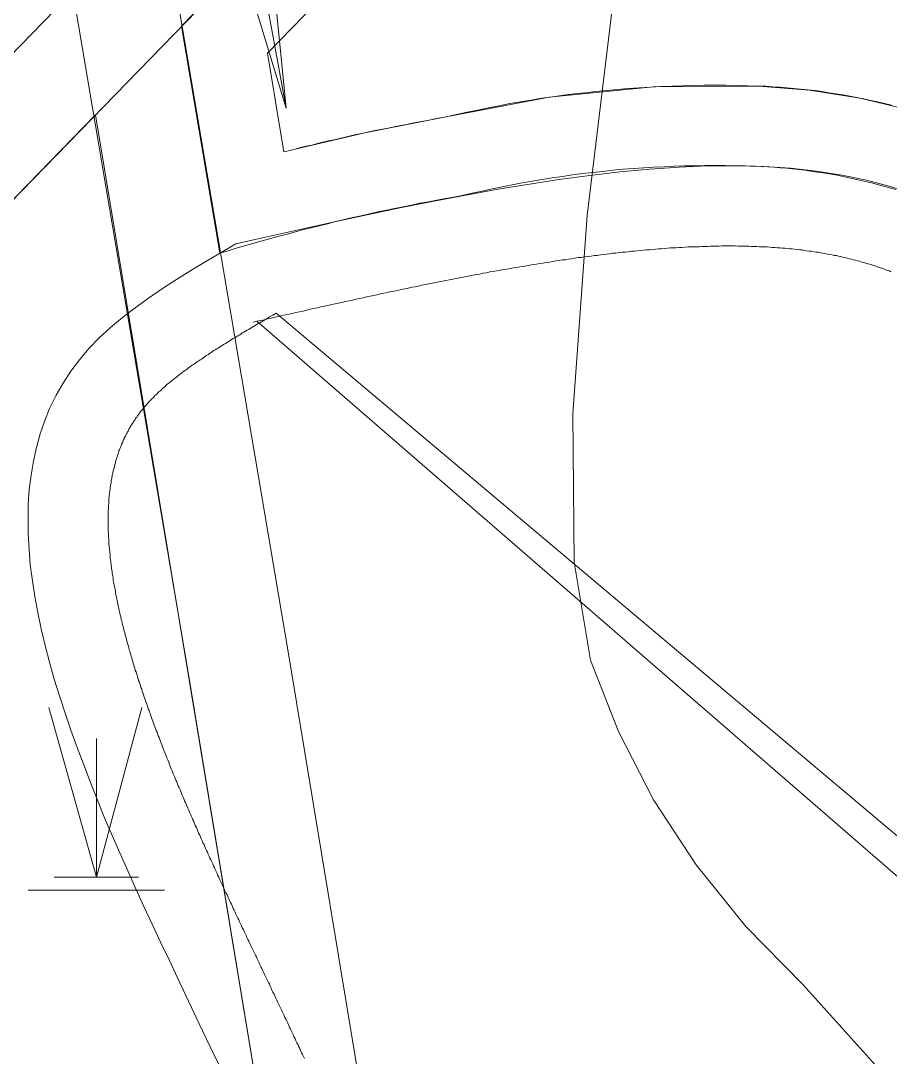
# Model space of a CAD drawing. Header units: metres. Extents: x 533049 to 537618, y 1849954 to 1852676.
# Drawn here: x 534462.47 to 534496.52, y 1851498.84 to 1851539.43 of the extents above; entities that cross this region are included whole.
import ezdxf

# ---------------------------------------------------------------- set-up
doc = ezdxf.new("R2010")
doc.units = ezdxf.units.M
doc.header["$LTSCALE"] = 2
for name, color, linetype, lineweight in [('14', 7, 'Continuous', 13), ('28', 7, 'Continuous', 13), ('47', 7, 'Continuous', 13), ('54', 7, 'Continuous', 13), ('55', 7, 'Continuous', 13), ('57', 7, 'Continuous', 13), ('60', 7, 'Continuous', 13), ('8', 7, 'Continuous', 13)]:
    doc.layers.add(name, color=color, linetype=linetype, lineweight=lineweight)

msp = doc.modelspace()

# ---------------------------------------------------------------- linework, layer by layer
at = {"layer": '14'}
for points in [[(534472.13, 1851538.16), (534511.05, 1851578.16)], [(534497.29, 1851535.92), (534495.34, 1851536.39), (534493.36, 1851536.71), (534491.36, 1851536.87), (534487.25, 1851536.84), (534483.16, 1851536.43), (534479.13, 1851535.66), (534475.94, 1851535.04), (534472.78, 1851534.29), (534472.13, 1851538.16), (534511.05, 1851578.16)], [(534491.36, 1851536.87), (534490.93, 1851536.88), (534490.51, 1851536.89), (534490.08, 1851536.9), (534489.66, 1851536.9), (534489.23, 1851536.9), (534488.81, 1851536.89), (534488.38, 1851536.88), (534487.96, 1851536.87), (534487.53, 1851536.85), (534487.11, 1851536.83), (534486.68, 1851536.8), (534486.26, 1851536.77), (534485.84, 1851536.74), (534485.41, 1851536.7), (534484.99, 1851536.66), (534484.57, 1851536.61), (534484.14, 1851536.56), (534483.72, 1851536.51), (534483.3, 1851536.45), (534482.88, 1851536.39), (534482.46, 1851536.32), (534482.04, 1851536.25), (534481.62, 1851536.18), (534481.2, 1851536.1), (534480.79, 1851536.02), (534480.37, 1851535.93), (534479.95, 1851535.85), (534479.54, 1851535.75), (534479.13, 1851535.66), (534478.91, 1851535.62), (534478.68, 1851535.58), (534478.46, 1851535.54), (534478.24, 1851535.5), (534478.02, 1851535.46), (534477.8, 1851535.42), (534477.59, 1851535.37), (534477.37, 1851535.33), (534477.15, 1851535.29), (534476.93, 1851535.24), (534476.71, 1851535.2), (534476.49, 1851535.15), (534476.27, 1851535.11), (534476.05, 1851535.06), (534475.83, 1851535.01), (534475.61, 1851534.97), (534475.39, 1851534.92), (534475.18, 1851534.87), (534474.96, 1851534.82), (534474.74, 1851534.77), (534474.52, 1851534.72), (534474.3, 1851534.67), (534474.09, 1851534.62), (534473.87, 1851534.56), (534473.65, 1851534.51), (534473.43, 1851534.46), (534473.22, 1851534.4), (534473, 1851534.35), (534472.78, 1851534.29), (534472.13, 1851538.16)], [(534496.56, 1851536.12), (534496.29, 1851536.19), (534496.02, 1851536.25), (534495.75, 1851536.31), (534495.48, 1851536.37), (534495.21, 1851536.42), (534494.93, 1851536.47), (534494.66, 1851536.52), (534494.39, 1851536.57), (534494.11, 1851536.61), (534493.84, 1851536.65), (534493.57, 1851536.69), (534493.29, 1851536.72), (534493.02, 1851536.75), (534492.74, 1851536.78), (534492.47, 1851536.8), (534492.19, 1851536.82), (534491.91, 1851536.84), (534491.64, 1851536.86), (534491.36, 1851536.87)]]:
    msp.add_lwpolyline(points, dxfattribs=at)
at = {"layer": '28'}
for points in [[(534484.92, 1851530.23), (534485.04, 1851530.24), (534485.17, 1851530.26), (534485.29, 1851530.27), (534485.41, 1851530.29), (534485.53, 1851530.3), (534485.65, 1851530.32), (534485.77, 1851530.33), (534485.9, 1851530.35), (534486.02, 1851530.36), (534486.14, 1851530.37), (534486.26, 1851530.38), (534486.38, 1851530.4), (534486.5, 1851530.41), (534486.62, 1851530.42), (534486.73, 1851530.43), (534486.85, 1851530.44), (534486.97, 1851530.45), (534487.09, 1851530.46), (534487.21, 1851530.47), (534487.32, 1851530.48), (534487.44, 1851530.49), (534487.56, 1851530.5), (534487.67, 1851530.51), (534487.79, 1851530.52), (534487.9, 1851530.53), (534488.02, 1851530.53), (534488.13, 1851530.54), (534488.25, 1851530.55), (534488.36, 1851530.55), (534488.48, 1851530.56), (534488.59, 1851530.57), (534488.7, 1851530.57), (534488.81, 1851530.58), (534488.93, 1851530.58), (534489.04, 1851530.58), (534489.15, 1851530.59), (534489.26, 1851530.59), (534489.37, 1851530.59), (534489.48, 1851530.6), (534489.59, 1851530.6), (534489.7, 1851530.6), (534489.81, 1851530.6), (534489.92, 1851530.61), (534490.02, 1851530.61), (534490.13, 1851530.61), (534490.24, 1851530.61), (534490.35, 1851530.61), (534490.45, 1851530.61), (534490.56, 1851530.6), (534490.66, 1851530.6), (534490.77, 1851530.6), (534490.87, 1851530.6), (534490.98, 1851530.6), (534491.08, 1851530.59), (534491.18, 1851530.59), (534491.29, 1851530.59), (534491.39, 1851530.58), (534491.49, 1851530.58), (534491.59, 1851530.57), (534491.69, 1851530.57), (534491.79, 1851530.56), (534491.89, 1851530.55), (534491.99, 1851530.55), (534492.09, 1851530.54), (534492.19, 1851530.53), (534492.29, 1851530.52), (534492.39, 1851530.52), (534492.48, 1851530.51), (534492.58, 1851530.5), (534492.68, 1851530.49), (534492.77, 1851530.48), (534492.87, 1851530.47), (534492.96, 1851530.46), (534493.06, 1851530.45), (534493.15, 1851530.43), (534493.24, 1851530.42), (534493.34, 1851530.41), (534493.43, 1851530.4), (534493.52, 1851530.38), (534493.61, 1851530.37), (534493.7, 1851530.36), (534493.79, 1851530.34), (534493.88, 1851530.33), (534493.97, 1851530.31), (534494.06, 1851530.29), (534494.15, 1851530.28), (534494.24, 1851530.26), (534494.32, 1851530.24), (534494.41, 1851530.23), (534494.49, 1851530.21), (534494.58, 1851530.19), (534494.66, 1851530.17), (534494.75, 1851530.15), (534494.83, 1851530.13), (534494.92, 1851530.11), (534495, 1851530.09), (534495.08, 1851530.07), (534495.16, 1851530.05), (534495.24, 1851530.03), (534495.32, 1851530.01)], [(534471.58, 1851527.63), (534471.72, 1851527.66), (534471.86, 1851527.69), (534472, 1851527.72), (534472.14, 1851527.75), (534472.28, 1851527.78), (534472.42, 1851527.82), (534472.56, 1851527.85), (534472.7, 1851527.88), (534472.84, 1851527.91), (534472.98, 1851527.94), (534473.12, 1851527.97), (534473.25, 1851528), (534473.39, 1851528.03), (534473.53, 1851528.06), (534473.67, 1851528.1), (534473.81, 1851528.13), (534473.95, 1851528.16), (534474.09, 1851528.19), (534474.22, 1851528.22), (534474.36, 1851528.25), (534474.5, 1851528.28), (534474.64, 1851528.31), (534474.78, 1851528.34), (534474.91, 1851528.37), (534475.05, 1851528.4), (534475.19, 1851528.43), (534475.33, 1851528.46), (534475.46, 1851528.49), (534475.6, 1851528.52), (534475.74, 1851528.55), (534475.88, 1851528.58), (534476.01, 1851528.61), (534476.15, 1851528.64), (534476.29, 1851528.67), (534476.42, 1851528.7), (534476.56, 1851528.73), (534476.69, 1851528.76), (534476.83, 1851528.79), (534476.97, 1851528.82), (534477.1, 1851528.84), (534477.24, 1851528.87), (534477.37, 1851528.9), (534477.51, 1851528.93), (534477.64, 1851528.96), (534477.78, 1851528.99), (534477.91, 1851529.01), (534478.05, 1851529.04), (534478.18, 1851529.07), (534478.32, 1851529.1), (534478.45, 1851529.12), (534478.59, 1851529.15), (534478.72, 1851529.18), (534478.86, 1851529.2), (534478.99, 1851529.23), (534479.12, 1851529.26), (534479.26, 1851529.28), (534479.39, 1851529.31), (534479.52, 1851529.34), (534479.66, 1851529.36), (534479.79, 1851529.39), (534479.92, 1851529.41), (534480.05, 1851529.44), (534480.19, 1851529.46), (534480.32, 1851529.49), (534480.45, 1851529.51), (534480.58, 1851529.54), (534480.71, 1851529.56), (534480.84, 1851529.59), (534480.97, 1851529.61), (534481.11, 1851529.63), (534481.24, 1851529.66), (534481.37, 1851529.68), (534481.5, 1851529.7), (534481.63, 1851529.72), (534481.76, 1851529.75), (534481.89, 1851529.77), (534482.01, 1851529.79), (534482.14, 1851529.81), (534482.27, 1851529.83), (534482.4, 1851529.86), (534482.53, 1851529.88), (534482.66, 1851529.9), (534482.79, 1851529.92), (534482.91, 1851529.94), (534483.04, 1851529.96), (534483.17, 1851529.98), (534483.29, 1851530), (534483.42, 1851530.02), (534483.55, 1851530.04), (534483.67, 1851530.06), (534483.8, 1851530.07), (534483.92, 1851530.09), (534484.05, 1851530.11), (534484.17, 1851530.13), (534484.3, 1851530.15), (534484.42, 1851530.16), (534484.55, 1851530.18), (534484.67, 1851530.2), (534484.8, 1851530.21), (534484.92, 1851530.23)], [(534495.32, 1851530.01), (534495.4, 1851529.98), (534495.48, 1851529.96), (534495.56, 1851529.94), (534495.64, 1851529.91), (534495.72, 1851529.89), (534495.79, 1851529.87), (534495.87, 1851529.84), (534495.95, 1851529.82), (534496.02, 1851529.79), (534496.1, 1851529.76), (534496.17, 1851529.74), (534496.25, 1851529.71), (534496.32, 1851529.68), (534496.39, 1851529.65), (534496.47, 1851529.63), (534496.54, 1851529.6)], [(534471.21, 1851527.23), (534471.27, 1851527.27), (534471.34, 1851527.31), (534471.4, 1851527.34), (534471.46, 1851527.38), (534471.52, 1851527.42), (534471.59, 1851527.45), (534471.65, 1851527.49), (534471.71, 1851527.53), (534471.77, 1851527.57), (534471.84, 1851527.6), (534471.9, 1851527.64), (534471.97, 1851527.68), (534472.03, 1851527.72), (534472.09, 1851527.75), (534472.16, 1851527.79), (534472.22, 1851527.83), (534472.29, 1851527.87), (534472.35, 1851527.9), (534472.48, 1851527.98)], [(534466.96, 1851523.83), (534466.98, 1851523.86), (534467, 1851523.89), (534467.03, 1851523.92), (534467.05, 1851523.96), (534467.07, 1851523.99), (534467.1, 1851524.02), (534467.12, 1851524.05), (534467.14, 1851524.09), (534467.17, 1851524.12), (534467.19, 1851524.15), (534467.22, 1851524.18), (534467.24, 1851524.21), (534467.27, 1851524.24), (534467.3, 1851524.28), (534467.32, 1851524.31), (534467.35, 1851524.34), (534467.38, 1851524.37), (534467.4, 1851524.4), (534467.43, 1851524.43), (534467.46, 1851524.46), (534467.49, 1851524.5), (534467.52, 1851524.53), (534467.55, 1851524.56), (534467.58, 1851524.59), (534467.61, 1851524.62), (534467.64, 1851524.65), (534467.67, 1851524.68), (534467.7, 1851524.72), (534467.73, 1851524.75), (534467.77, 1851524.78), (534467.8, 1851524.81), (534467.83, 1851524.85), (534467.87, 1851524.88), (534467.9, 1851524.91), (534467.94, 1851524.94), (534467.98, 1851524.98), (534468.01, 1851525.01), (534468.05, 1851525.04), (534468.09, 1851525.08), (534468.13, 1851525.11), (534468.16, 1851525.14), (534468.2, 1851525.18), (534468.24, 1851525.21), (534468.28, 1851525.25), (534468.33, 1851525.28), (534468.37, 1851525.31), (534468.41, 1851525.35), (534468.45, 1851525.38), (534468.49, 1851525.42), (534468.54, 1851525.45), (534468.58, 1851525.48), (534468.63, 1851525.52), (534468.67, 1851525.55), (534468.72, 1851525.59), (534468.76, 1851525.62), (534468.81, 1851525.66), (534468.85, 1851525.69), (534468.9, 1851525.73), (534468.95, 1851525.76), (534469, 1851525.8), (534469.04, 1851525.83), (534469.09, 1851525.87), (534469.14, 1851525.9), (534469.19, 1851525.94), (534469.24, 1851525.97), (534469.29, 1851526.01), (534469.34, 1851526.04), (534469.39, 1851526.08), (534469.45, 1851526.11), (534469.5, 1851526.15), (534469.55, 1851526.18), (534469.6, 1851526.22), (534469.66, 1851526.25), (534469.71, 1851526.29), (534469.76, 1851526.33), (534469.82, 1851526.36), (534469.87, 1851526.4), (534469.93, 1851526.43), (534469.98, 1851526.47), (534470.04, 1851526.51), (534470.09, 1851526.54), (534470.15, 1851526.58), (534470.21, 1851526.61), (534470.26, 1851526.65), (534470.32, 1851526.69), (534470.38, 1851526.72), (534470.44, 1851526.76), (534470.49, 1851526.79), (534470.55, 1851526.83), (534470.61, 1851526.87), (534470.67, 1851526.9), (534470.73, 1851526.94), (534470.79, 1851526.98), (534470.85, 1851527.01), (534470.91, 1851527.05), (534470.97, 1851527.09), (534471.03, 1851527.12), (534471.09, 1851527.16), (534471.15, 1851527.2), (534471.21, 1851527.23)], [(534465.9, 1851519.77), (534465.9, 1851519.82), (534465.9, 1851519.87), (534465.9, 1851519.93), (534465.9, 1851519.98), (534465.9, 1851520.03), (534465.9, 1851520.07), (534465.9, 1851520.12), (534465.9, 1851520.17), (534465.9, 1851520.22), (534465.9, 1851520.27), (534465.91, 1851520.32), (534465.91, 1851520.37), (534465.91, 1851520.42), (534465.91, 1851520.46), (534465.92, 1851520.51), (534465.92, 1851520.56), (534465.92, 1851520.61), (534465.93, 1851520.65), (534465.93, 1851520.7), (534465.93, 1851520.75), (534465.94, 1851520.79), (534465.94, 1851520.84), (534465.95, 1851520.89), (534465.95, 1851520.93), (534465.96, 1851520.98), (534465.96, 1851521.02), (534465.97, 1851521.07), (534465.97, 1851521.11), (534465.98, 1851521.16), (534465.99, 1851521.2), (534465.99, 1851521.24), (534466, 1851521.29), (534466.01, 1851521.33), (534466.01, 1851521.38), (534466.02, 1851521.42), (534466.03, 1851521.46), (534466.04, 1851521.5), (534466.04, 1851521.55), (534466.05, 1851521.59), (534466.06, 1851521.63), (534466.07, 1851521.67), (534466.08, 1851521.72), (534466.09, 1851521.76), (534466.1, 1851521.8), (534466.11, 1851521.84), (534466.12, 1851521.88), (534466.13, 1851521.92), (534466.14, 1851521.96), (534466.15, 1851522), (534466.16, 1851522.04), (534466.17, 1851522.08), (534466.18, 1851522.12), (534466.19, 1851522.16), (534466.2, 1851522.2), (534466.21, 1851522.24), (534466.22, 1851522.28), (534466.24, 1851522.32), (534466.25, 1851522.35), (534466.26, 1851522.39), (534466.27, 1851522.43), (534466.29, 1851522.47), (534466.3, 1851522.51), (534466.31, 1851522.54), (534466.32, 1851522.58), (534466.34, 1851522.62), (534466.35, 1851522.66), (534466.37, 1851522.69), (534466.38, 1851522.73), (534466.39, 1851522.76), (534466.41, 1851522.8), (534466.42, 1851522.84), (534466.44, 1851522.87), (534466.45, 1851522.91), (534466.47, 1851522.94), (534466.49, 1851522.98), (534466.5, 1851523.02), (534466.52, 1851523.05), (534466.53, 1851523.09), (534466.55, 1851523.12), (534466.57, 1851523.16), (534466.59, 1851523.19), (534466.6, 1851523.22), (534466.62, 1851523.26), (534466.64, 1851523.29), (534466.66, 1851523.33), (534466.68, 1851523.36), (534466.69, 1851523.4), (534466.71, 1851523.43), (534466.73, 1851523.46), (534466.75, 1851523.5), (534466.77, 1851523.53), (534466.79, 1851523.56), (534466.81, 1851523.6), (534466.83, 1851523.63), (534466.85, 1851523.66), (534466.87, 1851523.7), (534466.89, 1851523.73), (534466.91, 1851523.76), (534466.94, 1851523.79), (534466.96, 1851523.83)], [(534467.05, 1851513.73), (534467.03, 1851513.8), (534467.01, 1851513.87), (534466.99, 1851513.93), (534466.96, 1851514), (534466.94, 1851514.07), (534466.92, 1851514.14), (534466.9, 1851514.2), (534466.88, 1851514.27), (534466.86, 1851514.34), (534466.84, 1851514.41), (534466.82, 1851514.47), (534466.8, 1851514.54), (534466.78, 1851514.6), (534466.76, 1851514.67), (534466.74, 1851514.74), (534466.72, 1851514.8), (534466.71, 1851514.87), (534466.69, 1851514.94), (534466.67, 1851515), (534466.65, 1851515.07), (534466.63, 1851515.13), (534466.61, 1851515.2), (534466.6, 1851515.26), (534466.58, 1851515.33), (534466.56, 1851515.39), (534466.55, 1851515.46), (534466.53, 1851515.52), (534466.51, 1851515.59), (534466.5, 1851515.65), (534466.48, 1851515.71), (534466.46, 1851515.78), (534466.45, 1851515.84), (534466.43, 1851515.91), (534466.42, 1851515.97), (534466.4, 1851516.03), (534466.39, 1851516.1), (534466.37, 1851516.16), (534466.36, 1851516.22), (534466.34, 1851516.29), (534466.33, 1851516.35), (534466.32, 1851516.41), (534466.3, 1851516.47), (534466.29, 1851516.53), (534466.28, 1851516.6), (534466.26, 1851516.66), (534466.25, 1851516.72), (534466.24, 1851516.78), (534466.23, 1851516.84), (534466.21, 1851516.9), (534466.2, 1851516.97), (534466.19, 1851517.03), (534466.18, 1851517.09), (534466.17, 1851517.15), (534466.16, 1851517.21), (534466.15, 1851517.27), (534466.13, 1851517.33), (534466.12, 1851517.39), (534466.11, 1851517.45), (534466.1, 1851517.51), (534466.09, 1851517.57), (534466.09, 1851517.62), (534466.08, 1851517.68), (534466.07, 1851517.74), (534466.06, 1851517.8), (534466.05, 1851517.86), (534466.04, 1851517.92), (534466.03, 1851517.97), (534466.03, 1851518.03), (534466.02, 1851518.09), (534466.01, 1851518.15), (534466, 1851518.2), (534466, 1851518.26), (534465.99, 1851518.32), (534465.98, 1851518.37), (534465.98, 1851518.43), (534465.97, 1851518.49), (534465.97, 1851518.54), (534465.96, 1851518.6), (534465.96, 1851518.65), (534465.95, 1851518.71), (534465.95, 1851518.77), (534465.94, 1851518.82), (534465.94, 1851518.87), (534465.93, 1851518.93), (534465.93, 1851518.98), (534465.92, 1851519.04), (534465.92, 1851519.09), (534465.92, 1851519.15), (534465.91, 1851519.2), (534465.91, 1851519.25), (534465.91, 1851519.31), (534465.91, 1851519.36), (534465.9, 1851519.41), (534465.9, 1851519.46), (534465.9, 1851519.52), (534465.9, 1851519.57), (534465.9, 1851519.62), (534465.9, 1851519.67), (534465.9, 1851519.72), (534465.9, 1851519.77)], [(534469.95, 1851506.49), (534469.92, 1851506.57), (534469.88, 1851506.64), (534469.85, 1851506.72), (534469.81, 1851506.79), (534469.78, 1851506.87), (534469.75, 1851506.94), (534469.71, 1851507.02), (534469.68, 1851507.09), (534469.65, 1851507.17), (534469.61, 1851507.24), (534469.58, 1851507.32), (534469.54, 1851507.39), (534469.51, 1851507.47), (534469.48, 1851507.54), (534469.44, 1851507.62), (534469.41, 1851507.69), (534469.38, 1851507.77), (534469.35, 1851507.84), (534469.31, 1851507.92), (534469.28, 1851507.99), (534469.25, 1851508.07), (534469.21, 1851508.14), (534469.18, 1851508.21), (534469.15, 1851508.29), (534469.12, 1851508.36), (534469.08, 1851508.44), (534469.05, 1851508.51), (534469.02, 1851508.59), (534468.99, 1851508.66), (534468.96, 1851508.73), (534468.93, 1851508.81), (534468.89, 1851508.88), (534468.86, 1851508.96), (534468.83, 1851509.03), (534468.8, 1851509.1), (534468.77, 1851509.18), (534468.74, 1851509.25), (534468.71, 1851509.32), (534468.68, 1851509.4), (534468.64, 1851509.47), (534468.61, 1851509.54), (534468.58, 1851509.62), (534468.55, 1851509.69), (534468.52, 1851509.76), (534468.49, 1851509.84), (534468.46, 1851509.91), (534468.43, 1851509.98), (534468.4, 1851510.06), (534468.37, 1851510.13), (534468.34, 1851510.2), (534468.31, 1851510.27), (534468.28, 1851510.35), (534468.26, 1851510.42), (534468.23, 1851510.49), (534468.2, 1851510.56), (534468.17, 1851510.64), (534468.14, 1851510.71), (534468.11, 1851510.78), (534468.08, 1851510.85), (534468.05, 1851510.93), (534468.03, 1851511), (534468, 1851511.07), (534467.97, 1851511.14), (534467.94, 1851511.21), (534467.92, 1851511.28), (534467.89, 1851511.36), (534467.86, 1851511.43), (534467.83, 1851511.5), (534467.81, 1851511.57), (534467.78, 1851511.64), (534467.75, 1851511.71), (534467.73, 1851511.78), (534467.7, 1851511.85), (534467.67, 1851511.92), (534467.65, 1851512), (534467.62, 1851512.07), (534467.6, 1851512.14), (534467.57, 1851512.21), (534467.55, 1851512.28), (534467.52, 1851512.35), (534467.5, 1851512.42), (534467.47, 1851512.49), (534467.45, 1851512.56), (534467.42, 1851512.63), (534467.4, 1851512.7), (534467.37, 1851512.77), (534467.35, 1851512.84), (534467.32, 1851512.91), (534467.3, 1851512.98), (534467.28, 1851513.04), (534467.25, 1851513.11), (534467.23, 1851513.18), (534467.21, 1851513.25), (534467.18, 1851513.32), (534467.16, 1851513.39), (534467.14, 1851513.46), (534467.12, 1851513.53), (534467.09, 1851513.59), (534467.07, 1851513.66), (534467.05, 1851513.73)], [(534473.54, 1851498.87), (534473.5, 1851498.95), (534473.47, 1851499.02), (534473.43, 1851499.1), (534473.4, 1851499.18), (534473.36, 1851499.25), (534473.33, 1851499.33), (534473.29, 1851499.4), (534473.25, 1851499.48), (534473.22, 1851499.56), (534473.18, 1851499.63), (534473.15, 1851499.71), (534473.11, 1851499.79), (534473.08, 1851499.86), (534473.04, 1851499.94), (534473, 1851500.01), (534472.97, 1851500.09), (534472.93, 1851500.17), (534472.9, 1851500.24), (534472.86, 1851500.32), (534472.82, 1851500.4), (534472.79, 1851500.47), (534472.75, 1851500.55), (534472.71, 1851500.63), (534472.68, 1851500.7), (534472.64, 1851500.78), (534472.61, 1851500.86), (534472.57, 1851500.93), (534472.53, 1851501.01), (534472.5, 1851501.08), (534472.46, 1851501.16), (534472.42, 1851501.24), (534472.39, 1851501.31), (534472.35, 1851501.39), (534472.31, 1851501.47), (534472.28, 1851501.54), (534472.24, 1851501.62), (534472.21, 1851501.7), (534472.17, 1851501.77), (534472.13, 1851501.85), (534472.1, 1851501.93), (534472.06, 1851502), (534472.02, 1851502.08), (534471.99, 1851502.15), (534471.95, 1851502.23), (534471.91, 1851502.31), (534471.88, 1851502.38), (534471.84, 1851502.46), (534471.81, 1851502.54), (534471.77, 1851502.61), (534471.73, 1851502.69), (534471.7, 1851502.77), (534471.66, 1851502.84), (534471.62, 1851502.92), (534471.59, 1851503), (534471.55, 1851503.07), (534471.51, 1851503.15), (534471.48, 1851503.22), (534471.44, 1851503.3), (534471.41, 1851503.38), (534471.37, 1851503.45), (534471.33, 1851503.53), (534471.3, 1851503.61), (534471.26, 1851503.68), (534471.22, 1851503.76), (534471.19, 1851503.84), (534471.15, 1851503.91), (534471.12, 1851503.99), (534471.08, 1851504.06), (534471.04, 1851504.14), (534471.01, 1851504.22), (534470.97, 1851504.29), (534470.94, 1851504.37), (534470.9, 1851504.44), (534470.87, 1851504.52), (534470.83, 1851504.6), (534470.79, 1851504.67), (534470.76, 1851504.75), (534470.72, 1851504.83), (534470.69, 1851504.9), (534470.65, 1851504.98), (534470.62, 1851505.05), (534470.58, 1851505.13), (534470.55, 1851505.21), (534470.51, 1851505.28), (534470.47, 1851505.36), (534470.44, 1851505.43), (534470.4, 1851505.51), (534470.37, 1851505.58), (534470.33, 1851505.66), (534470.3, 1851505.74), (534470.26, 1851505.81), (534470.23, 1851505.89), (534470.19, 1851505.96), (534470.16, 1851506.04), (534470.12, 1851506.11), (534470.09, 1851506.19), (534470.06, 1851506.27), (534470.02, 1851506.34), (534469.99, 1851506.42), (534469.95, 1851506.49)], [(534473.58, 1851498.79), (534473.54, 1851498.87)]]:
    msp.add_lwpolyline(points, dxfattribs=at)
at = {"layer": '47'}
msp.add_lwpolyline([(534486.97, 1851435.82), (534487.19, 1851451.18), (534484.63, 1851466.73), (534477.75, 1851480.15), (534472.34, 1851493.86), (534465.4, 1851535.74), (534452.56, 1851522.54), (534456.39, 1851452.17), (534477.72, 1851405.26)], dxfattribs=at)
at = {"layer": '54'}
msp.add_line((534432.64, 1851507.8), (534511.49, 1851588.86), dxfattribs=at)
at = {"layer": '55'}
msp.add_line((534436.26, 1851505.79), (534508.8, 1851580.35), dxfattribs=at)
at = {"layer": '57'}
for p, q in [((534465.44, 1851505.89), (534463.58, 1851512.54)), ((534465.44, 1851505.89), (534467.22, 1851512.54)), ((534465.44, 1851505.89), (534465.44, 1851511.32)), ((534463.79, 1851505.89), (534467.08, 1851505.89)), ((534462.76, 1851505.38), (534468.1, 1851505.38))]:
    msp.add_line(p, q, dxfattribs=at)
for points in [[(534413.34, 1851836.84), (534421.69, 1851828.25), (534425.55, 1851824.27), (534431.25, 1851815.29), (534436.96, 1851806.29), (534446.43, 1851779.99), (534457.07, 1851740.99), (534463.51, 1851712.93), (534470.19, 1851675.14), (534471.95, 1851648.73), (534468.36, 1851629.82), (534462.01, 1851602.44), (534462.25, 1851598.06), (534461.99, 1851581.54), (534465.48, 1851558.78), (534472.95, 1851514.72), (534476.22, 1851494.93), (534481.39, 1851481.8), (534488.47, 1851468), (534491.19, 1851451.48), (534490.97, 1851436.28), (534494.72, 1851421.22)], [(534418.82, 1851825.46), (534422.39, 1851821.78), (534427.87, 1851813.15), (534433.34, 1851804.52), (534442.62, 1851778.79), (534453.19, 1851740.01), (534459.59, 1851712.13), (534466.21, 1851674.66), (534467.92, 1851648.97), (534464.44, 1851630.65), (534457.98, 1851602.79), (534458.25, 1851597.98), (534457.99, 1851581.26), (534461.53, 1851558.14), (534469.01, 1851514.06), (534472.34, 1851493.86), (534477.75, 1851480.15), (534484.63, 1851466.73), (534487.19, 1851451.18), (534486.97, 1851435.82)], [(534470.64, 1851548.19), (534472.87, 1851536), (534470.8, 1851542.79), (534472.2, 1851539.68), (534472.16, 1851543.12), (534472.87, 1851536)], [(534495.92, 1851498.55), (534493.1, 1851501.67), (534490.86, 1851503.96), (534488.92, 1851506.38), (534487.25, 1851508.92), (534485.88, 1851511.59), (534484.78, 1851514.39), (534484.14, 1851518.23), (534484.09, 1851524.03), (534484.65, 1851531.8), (534485.82, 1851541.52)]]:
    msp.add_lwpolyline(points, dxfattribs=at)
at = {"layer": '60'}
for points in [[(534468.77, 1851539.21), (534508.8, 1851580.35)], [(534491.24, 1851533.73), (534490.84, 1851533.74), (534490.44, 1851533.75), (534490.04, 1851533.76), (534489.65, 1851533.76), (534489.25, 1851533.76), (534488.85, 1851533.75), (534488.45, 1851533.74), (534488.05, 1851533.73), (534487.65, 1851533.71), (534487.25, 1851533.69), (534486.85, 1851533.67), (534486.46, 1851533.64), (534486.06, 1851533.61), (534485.66, 1851533.57), (534485.26, 1851533.53), (534484.87, 1851533.49), (534484.47, 1851533.44), (534484.07, 1851533.39), (534483.68, 1851533.33), (534483.28, 1851533.27), (534482.89, 1851533.21), (534482.5, 1851533.15), (534482.1, 1851533.08), (534481.71, 1851533), (534481.32, 1851532.92), (534480.93, 1851532.84), (534480.54, 1851532.76), (534480.15, 1851532.67), (534479.76, 1851532.58), (534479.43, 1851532.52), (534479.1, 1851532.46), (534478.77, 1851532.4), (534478.44, 1851532.34), (534478.1, 1851532.28), (534477.77, 1851532.21), (534477.44, 1851532.14), (534477.11, 1851532.08), (534476.79, 1851532.01), (534476.46, 1851531.94), (534476.13, 1851531.86), (534475.8, 1851531.79), (534475.47, 1851531.72), (534475.14, 1851531.64), (534474.81, 1851531.56), (534474.49, 1851531.48), (534474.16, 1851531.4), (534473.83, 1851531.32), (534473.51, 1851531.24), (534473.18, 1851531.15), (534472.86, 1851531.06), (534472.53, 1851530.98), (534472.21, 1851530.89), (534471.88, 1851530.8), (534471.56, 1851530.7), (534471.24, 1851530.61), (534470.91, 1851530.52), (534470.59, 1851530.42), (534470.27, 1851530.32), (534468.77, 1851539.21)], [(534470.89, 1851530.69), (534472.18, 1851530.98), (534473.47, 1851531.27), (534474.76, 1851531.55), (534476.04, 1851531.83), (534477.32, 1851532.1), (534478.58, 1851532.35), (534479.84, 1851532.59), (534481.09, 1851532.82), (534482.32, 1851533.02), (534483.54, 1851533.21), (534484.75, 1851533.37), (534485.93, 1851533.51), (534487.1, 1851533.61), (534488.25, 1851533.69), (534489.38, 1851533.74), (534490.48, 1851533.75), (534491.56, 1851533.72), (534492.61, 1851533.65), (534493.63, 1851533.54), (534494.62, 1851533.38), (534495.58, 1851533.18), (534496.51, 1851532.93), (534497.41, 1851532.63)], [(534496.72, 1851532.82), (534496.48, 1851532.88), (534496.25, 1851532.95), (534496.02, 1851533.01), (534495.78, 1851533.08), (534495.55, 1851533.13), (534495.31, 1851533.19), (534495.08, 1851533.24), (534494.84, 1851533.29), (534494.6, 1851533.34), (534494.37, 1851533.39), (534494.13, 1851533.43), (534493.89, 1851533.47), (534493.65, 1851533.5), (534493.41, 1851533.54), (534493.17, 1851533.57), (534492.93, 1851533.6), (534492.69, 1851533.63), (534492.45, 1851533.65), (534492.21, 1851533.67), (534491.97, 1851533.69), (534491.72, 1851533.71), (534491.48, 1851533.72), (534491.24, 1851533.73)], [(534465.55, 1851527.01), (534465.99, 1851527.42), (534466.46, 1851527.81), (534466.96, 1851528.19), (534467.48, 1851528.57), (534468.02, 1851528.94), (534468.57, 1851529.29), (534469.14, 1851529.65), (534469.72, 1851530), (534470.89, 1851530.69)], [(534470.25, 1851498.5), (534469.92, 1851499.19), (534469.59, 1851499.88), (534469.27, 1851500.57), (534468.94, 1851501.26), (534468.61, 1851501.95), (534468.28, 1851502.65), (534467.95, 1851503.35), (534467.62, 1851504.05), (534467.3, 1851504.74), (534466.98, 1851505.44), (534466.67, 1851506.14), (534466.36, 1851506.84), (534466.06, 1851507.53), (534465.76, 1851508.22), (534465.48, 1851508.91), (534465.2, 1851509.6), (534464.94, 1851510.29), (534464.68, 1851510.97), (534464.44, 1851511.65), (534464.21, 1851512.32), (534463.99, 1851512.99), (534463.79, 1851513.65), (534463.6, 1851514.31), (534463.43, 1851514.96), (534463.28, 1851515.61), (534463.14, 1851516.25), (534463.03, 1851516.88), (534462.93, 1851517.5), (534462.85, 1851518.12), (534462.8, 1851518.73), (534462.77, 1851519.33), (534462.76, 1851519.92), (534462.77, 1851520.5), (534462.81, 1851521.07), (534462.88, 1851521.63), (534462.97, 1851522.18), (534463.09, 1851522.72), (534463.24, 1851523.25), (534463.42, 1851523.77), (534463.62, 1851524.27), (534463.86, 1851524.76), (534464.13, 1851525.24), (534464.44, 1851525.7), (534464.77, 1851526.15), (534465.14, 1851526.59), (534465.55, 1851527.01)]]:
    msp.add_lwpolyline(points, dxfattribs=at)
at = {"layer": '8'}
for points in [[(534482.27, 1851529.83), (534482.4, 1851529.86), (534482.53, 1851529.88), (534482.66, 1851529.9), (534482.79, 1851529.92), (534482.91, 1851529.94), (534483.04, 1851529.96), (534483.17, 1851529.98), (534483.29, 1851530), (534483.42, 1851530.02), (534483.55, 1851530.04), (534483.67, 1851530.06), (534483.8, 1851530.07), (534483.92, 1851530.09), (534484.05, 1851530.11), (534484.17, 1851530.13), (534484.3, 1851530.15), (534484.42, 1851530.16), (534484.55, 1851530.18), (534484.67, 1851530.2), (534484.8, 1851530.21), (534484.92, 1851530.23), (534485.04, 1851530.24), (534485.17, 1851530.26), (534485.29, 1851530.27), (534485.41, 1851530.29), (534485.53, 1851530.3), (534485.65, 1851530.32), (534485.77, 1851530.33), (534485.9, 1851530.35), (534486.02, 1851530.36), (534486.14, 1851530.37), (534486.26, 1851530.38), (534486.38, 1851530.4), (534486.5, 1851530.41), (534486.62, 1851530.42), (534486.73, 1851530.43), (534486.85, 1851530.44), (534486.97, 1851530.45), (534487.09, 1851530.46), (534487.21, 1851530.47), (534487.32, 1851530.48), (534487.44, 1851530.49), (534487.56, 1851530.5), (534487.67, 1851530.51), (534487.79, 1851530.52), (534487.9, 1851530.53), (534488.02, 1851530.53), (534488.13, 1851530.54), (534488.25, 1851530.55), (534488.36, 1851530.55), (534488.48, 1851530.56), (534488.59, 1851530.57), (534488.7, 1851530.57), (534488.81, 1851530.58), (534488.93, 1851530.58), (534489.04, 1851530.58), (534489.15, 1851530.59), (534489.26, 1851530.59), (534489.37, 1851530.59), (534489.48, 1851530.6), (534489.59, 1851530.6), (534489.7, 1851530.6), (534489.81, 1851530.6), (534489.92, 1851530.61), (534490.02, 1851530.61), (534490.13, 1851530.61), (534490.24, 1851530.61), (534490.35, 1851530.61), (534490.45, 1851530.61), (534490.56, 1851530.6), (534490.66, 1851530.6), (534490.77, 1851530.6), (534490.87, 1851530.6), (534490.98, 1851530.6), (534491.08, 1851530.59), (534491.18, 1851530.59), (534491.29, 1851530.59), (534491.39, 1851530.58), (534491.49, 1851530.58), (534491.59, 1851530.57), (534491.69, 1851530.57), (534491.79, 1851530.56), (534491.89, 1851530.55), (534491.99, 1851530.55), (534492.09, 1851530.54), (534492.19, 1851530.53), (534492.29, 1851530.52), (534492.39, 1851530.52), (534492.48, 1851530.51), (534492.58, 1851530.5), (534492.68, 1851530.49), (534492.77, 1851530.48), (534492.87, 1851530.47), (534492.96, 1851530.46), (534493.06, 1851530.45), (534493.15, 1851530.43), (534493.24, 1851530.42), (534493.34, 1851530.41), (534493.43, 1851530.4), (534493.52, 1851530.38)], [(534493.52, 1851530.38), (534493.61, 1851530.37), (534493.7, 1851530.36), (534493.79, 1851530.34), (534493.88, 1851530.33), (534493.97, 1851530.31), (534494.06, 1851530.29), (534494.15, 1851530.28), (534494.24, 1851530.26), (534494.32, 1851530.24), (534494.41, 1851530.23), (534494.49, 1851530.21), (534494.58, 1851530.19), (534494.66, 1851530.17), (534494.75, 1851530.15), (534494.83, 1851530.13), (534494.92, 1851530.11), (534495, 1851530.09), (534495.08, 1851530.07), (534495.16, 1851530.05), (534495.24, 1851530.03), (534495.32, 1851530.01), (534495.4, 1851529.98), (534495.48, 1851529.96), (534495.56, 1851529.94), (534495.64, 1851529.91), (534495.72, 1851529.89), (534495.79, 1851529.87), (534495.87, 1851529.84), (534495.95, 1851529.82), (534496.02, 1851529.79), (534496.1, 1851529.76), (534496.17, 1851529.74), (534496.25, 1851529.71), (534496.32, 1851529.68), (534496.39, 1851529.65), (534496.47, 1851529.63), (534496.54, 1851529.6)], [(534673.94, 1851352.32), (534471.72, 1851527.66), (534471.86, 1851527.69), (534472, 1851527.72), (534472.14, 1851527.75), (534472.28, 1851527.78), (534472.42, 1851527.82), (534472.56, 1851527.85), (534472.7, 1851527.88), (534472.84, 1851527.91), (534472.98, 1851527.94), (534473.12, 1851527.97), (534473.25, 1851528), (534473.39, 1851528.03), (534473.53, 1851528.06), (534473.67, 1851528.1), (534473.81, 1851528.13), (534473.95, 1851528.16), (534474.09, 1851528.19), (534474.22, 1851528.22), (534474.36, 1851528.25), (534474.5, 1851528.28), (534474.64, 1851528.31), (534474.78, 1851528.34), (534474.91, 1851528.37), (534475.05, 1851528.4), (534475.19, 1851528.43), (534475.33, 1851528.46), (534475.46, 1851528.49), (534475.6, 1851528.52), (534475.74, 1851528.55), (534475.88, 1851528.58), (534476.01, 1851528.61), (534476.15, 1851528.64), (534476.29, 1851528.67), (534476.42, 1851528.7), (534476.56, 1851528.73), (534476.69, 1851528.76), (534476.83, 1851528.79), (534476.97, 1851528.82), (534477.1, 1851528.84), (534477.24, 1851528.87), (534477.37, 1851528.9), (534477.51, 1851528.93), (534477.64, 1851528.96), (534477.78, 1851528.99), (534477.91, 1851529.01), (534478.05, 1851529.04), (534478.18, 1851529.07), (534478.32, 1851529.1), (534478.45, 1851529.12), (534478.59, 1851529.15), (534478.72, 1851529.18), (534478.86, 1851529.2), (534478.99, 1851529.23), (534479.12, 1851529.26), (534479.26, 1851529.28), (534479.39, 1851529.31), (534479.52, 1851529.34), (534479.66, 1851529.36), (534479.79, 1851529.39), (534479.92, 1851529.41), (534480.05, 1851529.44), (534480.19, 1851529.46), (534480.32, 1851529.49), (534480.45, 1851529.51), (534480.58, 1851529.54), (534480.71, 1851529.56), (534480.84, 1851529.59), (534480.97, 1851529.61), (534481.11, 1851529.63), (534481.24, 1851529.66), (534481.37, 1851529.68), (534481.5, 1851529.7), (534481.63, 1851529.72), (534481.76, 1851529.75), (534481.89, 1851529.77), (534482.01, 1851529.79), (534482.14, 1851529.81), (534482.27, 1851529.83)], [(534471.21, 1851527.23), (534471.27, 1851527.27), (534471.34, 1851527.31), (534471.4, 1851527.34), (534471.46, 1851527.38), (534471.52, 1851527.42), (534471.59, 1851527.45), (534471.65, 1851527.49), (534471.71, 1851527.53), (534471.77, 1851527.57), (534471.84, 1851527.6), (534471.9, 1851527.64), (534471.97, 1851527.68), (534472.03, 1851527.72), (534472.09, 1851527.75), (534472.16, 1851527.79), (534472.22, 1851527.83), (534472.29, 1851527.87), (534472.35, 1851527.9), (534472.48, 1851527.98), (534680.37, 1851352.93)], [(534466.96, 1851523.83), (534466.98, 1851523.86), (534467, 1851523.89), (534467.03, 1851523.92), (534467.05, 1851523.96), (534467.07, 1851523.99), (534467.1, 1851524.02), (534467.12, 1851524.05), (534467.14, 1851524.09), (534467.17, 1851524.12), (534467.19, 1851524.15), (534467.22, 1851524.18), (534467.24, 1851524.21), (534467.27, 1851524.24), (534467.3, 1851524.28), (534467.32, 1851524.31), (534467.35, 1851524.34), (534467.38, 1851524.37), (534467.4, 1851524.4), (534467.43, 1851524.43), (534467.46, 1851524.46), (534467.49, 1851524.5), (534467.52, 1851524.53), (534467.55, 1851524.56), (534467.58, 1851524.59), (534467.61, 1851524.62), (534467.64, 1851524.65), (534467.67, 1851524.68), (534467.7, 1851524.72), (534467.73, 1851524.75), (534467.77, 1851524.78), (534467.8, 1851524.81), (534467.83, 1851524.85), (534467.87, 1851524.88), (534467.9, 1851524.91), (534467.94, 1851524.94), (534467.98, 1851524.98), (534468.01, 1851525.01), (534468.05, 1851525.04), (534468.09, 1851525.08), (534468.13, 1851525.11), (534468.16, 1851525.14), (534468.2, 1851525.18), (534468.24, 1851525.21), (534468.28, 1851525.25), (534468.33, 1851525.28), (534468.37, 1851525.31), (534468.41, 1851525.35), (534468.45, 1851525.38), (534468.49, 1851525.42), (534468.54, 1851525.45), (534468.58, 1851525.48), (534468.63, 1851525.52), (534468.67, 1851525.55), (534468.72, 1851525.59), (534468.76, 1851525.62), (534468.81, 1851525.66), (534468.85, 1851525.69), (534468.9, 1851525.73), (534468.95, 1851525.76), (534469, 1851525.8), (534469.04, 1851525.83), (534469.09, 1851525.87), (534469.14, 1851525.9), (534469.19, 1851525.94), (534469.24, 1851525.97), (534469.29, 1851526.01), (534469.34, 1851526.04), (534469.39, 1851526.08), (534469.45, 1851526.11), (534469.5, 1851526.15), (534469.55, 1851526.18), (534469.6, 1851526.22), (534469.66, 1851526.25), (534469.71, 1851526.29), (534469.76, 1851526.33), (534469.82, 1851526.36), (534469.87, 1851526.4), (534469.93, 1851526.43), (534469.98, 1851526.47), (534470.04, 1851526.51), (534470.09, 1851526.54), (534470.15, 1851526.58), (534470.21, 1851526.61), (534470.26, 1851526.65), (534470.32, 1851526.69), (534470.38, 1851526.72), (534470.44, 1851526.76), (534470.49, 1851526.79), (534470.55, 1851526.83), (534470.61, 1851526.87), (534470.67, 1851526.9), (534470.73, 1851526.94), (534470.79, 1851526.98), (534470.85, 1851527.01), (534470.91, 1851527.05), (534470.97, 1851527.09), (534471.03, 1851527.12), (534471.09, 1851527.16), (534471.15, 1851527.2), (534471.21, 1851527.23)], [(534465.9, 1851519.77), (534465.9, 1851519.82), (534465.9, 1851519.87), (534465.9, 1851519.93), (534465.9, 1851519.98), (534465.9, 1851520.03), (534465.9, 1851520.07), (534465.9, 1851520.12), (534465.9, 1851520.17), (534465.9, 1851520.22), (534465.9, 1851520.27), (534465.91, 1851520.32), (534465.91, 1851520.37), (534465.91, 1851520.42), (534465.91, 1851520.46), (534465.92, 1851520.51), (534465.92, 1851520.56), (534465.92, 1851520.61), (534465.93, 1851520.65), (534465.93, 1851520.7), (534465.93, 1851520.75), (534465.94, 1851520.79), (534465.94, 1851520.84), (534465.95, 1851520.89), (534465.95, 1851520.93), (534465.96, 1851520.98), (534465.96, 1851521.02), (534465.97, 1851521.07), (534465.97, 1851521.11), (534465.98, 1851521.16), (534465.99, 1851521.2), (534465.99, 1851521.24), (534466, 1851521.29), (534466.01, 1851521.33), (534466.01, 1851521.38), (534466.02, 1851521.42), (534466.03, 1851521.46), (534466.04, 1851521.5), (534466.04, 1851521.55), (534466.05, 1851521.59), (534466.06, 1851521.63), (534466.07, 1851521.67), (534466.08, 1851521.72), (534466.09, 1851521.76), (534466.1, 1851521.8), (534466.11, 1851521.84), (534466.12, 1851521.88), (534466.13, 1851521.92), (534466.14, 1851521.96), (534466.15, 1851522), (534466.16, 1851522.04), (534466.17, 1851522.08), (534466.18, 1851522.12), (534466.19, 1851522.16), (534466.2, 1851522.2), (534466.21, 1851522.24), (534466.22, 1851522.28), (534466.24, 1851522.32), (534466.25, 1851522.35), (534466.26, 1851522.39), (534466.27, 1851522.43), (534466.29, 1851522.47), (534466.3, 1851522.51), (534466.31, 1851522.54), (534466.32, 1851522.58), (534466.34, 1851522.62), (534466.35, 1851522.66), (534466.37, 1851522.69), (534466.38, 1851522.73), (534466.39, 1851522.76), (534466.41, 1851522.8), (534466.42, 1851522.84), (534466.44, 1851522.87), (534466.45, 1851522.91), (534466.47, 1851522.94), (534466.49, 1851522.98), (534466.5, 1851523.02), (534466.52, 1851523.05), (534466.53, 1851523.09), (534466.55, 1851523.12), (534466.57, 1851523.16), (534466.59, 1851523.19), (534466.6, 1851523.22), (534466.62, 1851523.26), (534466.64, 1851523.29), (534466.66, 1851523.33), (534466.68, 1851523.36), (534466.69, 1851523.4), (534466.71, 1851523.43), (534466.73, 1851523.46), (534466.75, 1851523.5), (534466.77, 1851523.53), (534466.79, 1851523.56), (534466.81, 1851523.6), (534466.83, 1851523.63), (534466.85, 1851523.66), (534466.87, 1851523.7), (534466.89, 1851523.73), (534466.91, 1851523.76), (534466.94, 1851523.79), (534466.96, 1851523.83)], [(534467.05, 1851513.73), (534467.03, 1851513.8), (534467.01, 1851513.87), (534466.99, 1851513.93), (534466.96, 1851514), (534466.94, 1851514.07), (534466.92, 1851514.14), (534466.9, 1851514.2), (534466.88, 1851514.27), (534466.86, 1851514.34), (534466.84, 1851514.41), (534466.82, 1851514.47), (534466.8, 1851514.54), (534466.78, 1851514.6), (534466.76, 1851514.67), (534466.74, 1851514.74), (534466.72, 1851514.8), (534466.71, 1851514.87), (534466.69, 1851514.94), (534466.67, 1851515), (534466.65, 1851515.07), (534466.63, 1851515.13), (534466.61, 1851515.2), (534466.6, 1851515.26), (534466.58, 1851515.33), (534466.56, 1851515.39), (534466.55, 1851515.46), (534466.53, 1851515.52), (534466.51, 1851515.59), (534466.5, 1851515.65), (534466.48, 1851515.71), (534466.46, 1851515.78), (534466.45, 1851515.84), (534466.43, 1851515.91), (534466.42, 1851515.97), (534466.4, 1851516.03), (534466.39, 1851516.1), (534466.37, 1851516.16), (534466.36, 1851516.22), (534466.34, 1851516.29), (534466.33, 1851516.35), (534466.32, 1851516.41), (534466.3, 1851516.47), (534466.29, 1851516.53), (534466.28, 1851516.6), (534466.26, 1851516.66), (534466.25, 1851516.72), (534466.24, 1851516.78), (534466.23, 1851516.84), (534466.21, 1851516.9), (534466.2, 1851516.97), (534466.19, 1851517.03), (534466.18, 1851517.09), (534466.17, 1851517.15), (534466.16, 1851517.21), (534466.15, 1851517.27), (534466.13, 1851517.33), (534466.12, 1851517.39), (534466.11, 1851517.45), (534466.1, 1851517.51), (534466.09, 1851517.57), (534466.09, 1851517.62), (534466.08, 1851517.68), (534466.07, 1851517.74), (534466.06, 1851517.8), (534466.05, 1851517.86), (534466.04, 1851517.92), (534466.03, 1851517.97), (534466.03, 1851518.03), (534466.02, 1851518.09), (534466.01, 1851518.15), (534466, 1851518.2), (534466, 1851518.26), (534465.99, 1851518.32), (534465.98, 1851518.37), (534465.98, 1851518.43), (534465.97, 1851518.49), (534465.97, 1851518.54), (534465.96, 1851518.6), (534465.96, 1851518.65), (534465.95, 1851518.71), (534465.95, 1851518.77), (534465.94, 1851518.82), (534465.94, 1851518.87), (534465.93, 1851518.93), (534465.93, 1851518.98), (534465.92, 1851519.04), (534465.92, 1851519.09), (534465.92, 1851519.15), (534465.91, 1851519.2), (534465.91, 1851519.25), (534465.91, 1851519.31), (534465.91, 1851519.36), (534465.9, 1851519.41), (534465.9, 1851519.46), (534465.9, 1851519.52), (534465.9, 1851519.57), (534465.9, 1851519.62), (534465.9, 1851519.67), (534465.9, 1851519.72), (534465.9, 1851519.77)], [(534469.95, 1851506.49), (534469.92, 1851506.57), (534469.88, 1851506.64), (534469.85, 1851506.72), (534469.81, 1851506.79), (534469.78, 1851506.87), (534469.75, 1851506.94), (534469.71, 1851507.02), (534469.68, 1851507.09), (534469.65, 1851507.17), (534469.61, 1851507.24), (534469.58, 1851507.32), (534469.54, 1851507.39), (534469.51, 1851507.47), (534469.48, 1851507.54), (534469.44, 1851507.62), (534469.41, 1851507.69), (534469.38, 1851507.77), (534469.35, 1851507.84), (534469.31, 1851507.92), (534469.28, 1851507.99), (534469.25, 1851508.07), (534469.21, 1851508.14), (534469.18, 1851508.21), (534469.15, 1851508.29), (534469.12, 1851508.36), (534469.08, 1851508.44), (534469.05, 1851508.51), (534469.02, 1851508.59), (534468.99, 1851508.66), (534468.96, 1851508.73), (534468.93, 1851508.81), (534468.89, 1851508.88), (534468.86, 1851508.96), (534468.83, 1851509.03), (534468.8, 1851509.1), (534468.77, 1851509.18), (534468.74, 1851509.25), (534468.71, 1851509.32), (534468.68, 1851509.4), (534468.64, 1851509.47), (534468.61, 1851509.54), (534468.58, 1851509.62), (534468.55, 1851509.69), (534468.52, 1851509.76), (534468.49, 1851509.84), (534468.46, 1851509.91), (534468.43, 1851509.98), (534468.4, 1851510.06), (534468.37, 1851510.13), (534468.34, 1851510.2), (534468.31, 1851510.27), (534468.28, 1851510.35), (534468.26, 1851510.42), (534468.23, 1851510.49), (534468.2, 1851510.56), (534468.17, 1851510.64), (534468.14, 1851510.71), (534468.11, 1851510.78), (534468.08, 1851510.85), (534468.05, 1851510.93), (534468.03, 1851511), (534468, 1851511.07), (534467.97, 1851511.14), (534467.94, 1851511.21), (534467.92, 1851511.28), (534467.89, 1851511.36), (534467.86, 1851511.43), (534467.83, 1851511.5), (534467.81, 1851511.57), (534467.78, 1851511.64), (534467.75, 1851511.71), (534467.73, 1851511.78), (534467.7, 1851511.85), (534467.67, 1851511.92), (534467.65, 1851512), (534467.62, 1851512.07), (534467.6, 1851512.14), (534467.57, 1851512.21), (534467.55, 1851512.28), (534467.52, 1851512.35), (534467.5, 1851512.42), (534467.47, 1851512.49), (534467.45, 1851512.56), (534467.42, 1851512.63), (534467.4, 1851512.7), (534467.37, 1851512.77), (534467.35, 1851512.84), (534467.32, 1851512.91), (534467.3, 1851512.98), (534467.28, 1851513.04), (534467.25, 1851513.11), (534467.23, 1851513.18), (534467.21, 1851513.25), (534467.18, 1851513.32), (534467.16, 1851513.39), (534467.14, 1851513.46), (534467.12, 1851513.53), (534467.09, 1851513.59), (534467.07, 1851513.66), (534467.05, 1851513.73)], [(534473.54, 1851498.87), (534473.5, 1851498.95), (534473.47, 1851499.02), (534473.43, 1851499.1), (534473.4, 1851499.18), (534473.36, 1851499.25), (534473.33, 1851499.33), (534473.29, 1851499.4), (534473.25, 1851499.48), (534473.22, 1851499.56), (534473.18, 1851499.63), (534473.15, 1851499.71), (534473.11, 1851499.79), (534473.08, 1851499.86), (534473.04, 1851499.94), (534473, 1851500.01), (534472.97, 1851500.09), (534472.93, 1851500.17), (534472.9, 1851500.24), (534472.86, 1851500.32), (534472.82, 1851500.4), (534472.79, 1851500.47), (534472.75, 1851500.55), (534472.71, 1851500.63), (534472.68, 1851500.7), (534472.64, 1851500.78), (534472.61, 1851500.86), (534472.57, 1851500.93), (534472.53, 1851501.01), (534472.5, 1851501.08), (534472.46, 1851501.16), (534472.42, 1851501.24), (534472.39, 1851501.31), (534472.35, 1851501.39), (534472.31, 1851501.47), (534472.28, 1851501.54), (534472.24, 1851501.62), (534472.21, 1851501.7), (534472.17, 1851501.77), (534472.13, 1851501.85), (534472.1, 1851501.93), (534472.06, 1851502), (534472.02, 1851502.08), (534471.99, 1851502.15), (534471.95, 1851502.23), (534471.91, 1851502.31), (534471.88, 1851502.38), (534471.84, 1851502.46), (534471.81, 1851502.54), (534471.77, 1851502.61), (534471.73, 1851502.69), (534471.7, 1851502.77), (534471.66, 1851502.84), (534471.62, 1851502.92), (534471.59, 1851503), (534471.55, 1851503.07), (534471.51, 1851503.15), (534471.48, 1851503.22), (534471.44, 1851503.3), (534471.41, 1851503.38), (534471.37, 1851503.45), (534471.33, 1851503.53), (534471.3, 1851503.61), (534471.26, 1851503.68), (534471.22, 1851503.76), (534471.19, 1851503.84), (534471.15, 1851503.91), (534471.12, 1851503.99), (534471.08, 1851504.06), (534471.04, 1851504.14), (534471.01, 1851504.22), (534470.97, 1851504.29), (534470.94, 1851504.37), (534470.9, 1851504.44), (534470.87, 1851504.52), (534470.83, 1851504.6), (534470.79, 1851504.67), (534470.76, 1851504.75), (534470.72, 1851504.83), (534470.69, 1851504.9), (534470.65, 1851504.98), (534470.62, 1851505.05), (534470.58, 1851505.13), (534470.55, 1851505.21), (534470.51, 1851505.28), (534470.47, 1851505.36), (534470.44, 1851505.43), (534470.4, 1851505.51), (534470.37, 1851505.58), (534470.33, 1851505.66), (534470.3, 1851505.74), (534470.26, 1851505.81), (534470.23, 1851505.89), (534470.19, 1851505.96), (534470.16, 1851506.04), (534470.12, 1851506.11), (534470.09, 1851506.19), (534470.06, 1851506.27), (534470.02, 1851506.34), (534469.99, 1851506.42), (534469.95, 1851506.49)], [(534473.58, 1851498.79), (534473.54, 1851498.87)]]:
    msp.add_lwpolyline(points, dxfattribs=at)

doc.saveas('drawing.dxf')
